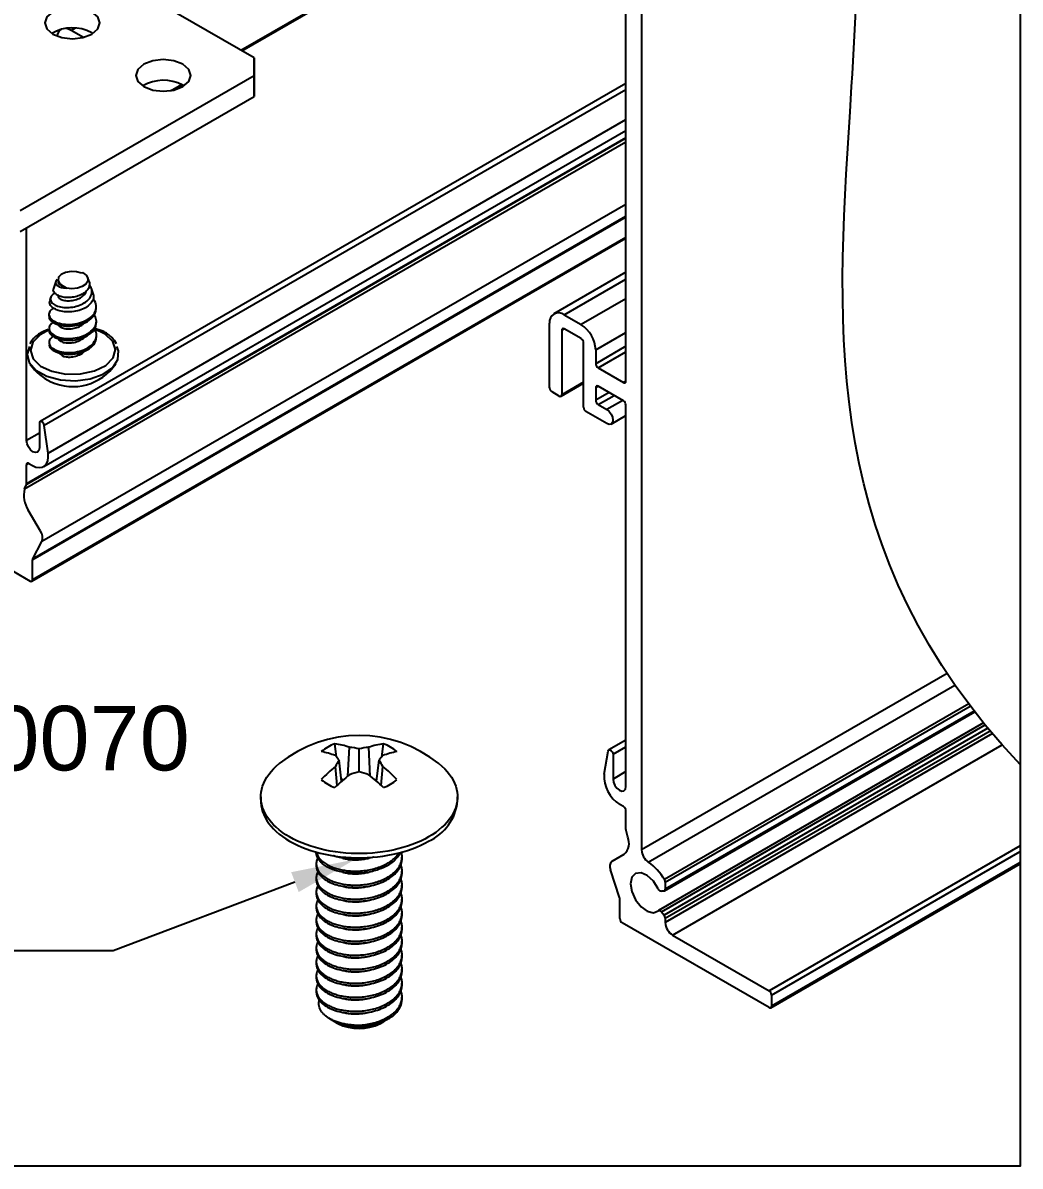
# Model space of a CAD drawing. Extents: x 0 to 9.71, y -8.92 to 0.
# Drawn here: x 6.8 to 9.706, y -8.919 to -5.588 of the extents above; entities that cross this region are included whole.
import ezdxf
from ezdxf import colors
from ezdxf.entities.mleader import LeaderData, LeaderLine
from ezdxf.math import Vec2, Vec3

# ---------------------------------------------------------------- set-up
doc = ezdxf.new("R2010")
doc.units = 0
doc.header["$LTSCALE"] = 0.5
doc.header["$MEASUREMENT"] = 0
for name, color, linetype in [('Brackets', 181, 'CONTINUOUS'), ('Dimension', 10, 'CONTINUOUS'), ('FAB DWG', 221, 'CONTINUOUS'), ('Hardware', 242, 'CONTINUOUS'), ('Housing', 150, 'CONTINUOUS')]:
    doc.layers.add(name, color=color, linetype=linetype)
doc.layers.add('Text-Unprinted', color=131, linetype='CONTINUOUS', plot=False)
doc.styles.get("Standard").update_dxf_attribs({"font": 'arial.ttf'})

msp = doc.modelspace()

# ---------------------------------------------------------------- linework, layer by layer
at = {"layer": 'Brackets', "transparency": 16777216}
for p, q in [((7.4748, -5.6904), (6.7678, -5.2823)), ((7.0011, -5.6167), (7.0046, -5.6188)), ((7.4748, -5.7414), (7.4748, -5.6904)), ((7.4748, -5.6904), (7.4748, -5.7514)), ((6.7923, -6.1352), (7.4748, -5.7414)), ((7.4748, -5.8024), (7.4748, -5.7414)), ((7.4748, -5.7514), (7.4748, -5.8024)), ((7.2662, -5.7697), (7.2697, -5.7719)), ((6.7923, -6.1962), (7.4748, -5.8024))]:
    msp.add_line(p, q, dxfattribs=at)
at = {"layer": 'Brackets', "transparency": 16777216, "flags": 128}
for points in [[(6.8879, -5.621), (6.9139, -5.631), (6.9445, -5.6345), (6.9751, -5.631), (7.0011, -5.621), (7.0184, -5.606), (7.0245, -5.5883), (7.0184, -5.5707), (7.0011, -5.5557), (6.9751, -5.5457), (6.9445, -5.5422), (6.9139, -5.5457), (6.8879, -5.5557), (6.8706, -5.5707), (6.8645, -5.5883), (6.8706, -5.606), (6.8879, -5.621)], [(7.153, -5.774), (7.179, -5.784), (7.2096, -5.7875), (7.2402, -5.784), (7.2662, -5.774), (7.2835, -5.759), (7.2896, -5.7414), (7.2835, -5.7237), (7.2662, -5.7087), (7.2402, -5.6987), (7.2096, -5.6952), (7.179, -5.6987), (7.1531, -5.7087), (7.1357, -5.7237), (7.1296, -5.7414), (7.1357, -5.759), (7.153, -5.774)]]:
    msp.add_lwpolyline(points, dxfattribs=at)
at = {"layer": 'Brackets', "transparency": 16777216}
for centre in [(6.9447, -5.7213), (7.2098, -5.8743)]:
    msp.add_arc(centre, 0.1188, 61.6611, 120.4551, dxfattribs=at)
at = {"layer": 'Dimension', "transparency": 16777216}
msp.add_open_spline([(9.7064, -7.7488), (9.1273, -7.1398), (9.2198, -5.7053), (9.3123, -4.2709), (8.237, -3.5503)], degree=3, knots=[0.281534, 0.281534, 0.281534, 0.281534, 1, 1.876207, 1.876207, 1.876207, 1.876207], dxfattribs=at)
at = {"layer": 'Hardware', "transparency": 16777216}
for p, q in [((6.9739, -6.316), (6.9713, -6.3178)), ((6.8961, -6.342), (6.8898, -6.3619)), ((6.9026, -6.3367), (6.9027, -6.3425)), ((6.9272, -6.3609), (6.9179, -6.3551)), ((6.9934, -6.342), (6.9898, -6.3313)), ((7.0048, -6.3763), (7, -6.3619)), ((6.8813, -6.3888), (6.8789, -6.3963)), ((7.0142, -6.4211), (7.0142, -6.416)), ((6.8763, -6.4375), (6.8764, -6.4427)), ((7.0145, -6.4621), (7.0145, -6.457)), ((6.8767, -6.4785), (6.8767, -6.4837)), ((6.877, -6.5195), (6.877, -6.5247)), ((7.0148, -6.5031), (7.0148, -6.498))]:
    msp.add_line(p, q, dxfattribs=at)
at = {"layer": 'Hardware', "linetype": 'Continuous', "lineweight": 25, "transparency": 16777216}
for p, q in [((7.7141, -7.7269), (7.7094, -7.6888)), ((7.8463, -7.7269), (7.851, -7.6888)), ((7.7476, -7.7829), (7.7524, -7.6991)), ((7.7802, -7.7702), (7.7802, -7.7032)), ((7.8128, -7.7829), (7.808, -7.6991)), ((7.7158, -7.8101), (7.7109, -7.7552)), ((7.7293, -7.7981), (7.7222, -7.7367)), ((7.8311, -7.7981), (7.8383, -7.7367)), ((7.8446, -7.8101), (7.8495, -7.7552)), ((7.7333, -7.7946), (7.7286, -7.7918)), ((7.8319, -7.7918), (7.8271, -7.7946)), ((7.4937, -7.8432), (7.4937, -7.8554)), ((8.0667, -7.8554), (8.0667, -7.8432)), ((7.9052, -8.0245), (7.9052, -8.018)), ((7.6552, -8.0384), (7.6552, -8.045)), ((7.9052, -8.0654), (7.9052, -8.0588)), ((7.6552, -8.0793), (7.6552, -8.0858)), ((7.6552, -8.1201), (7.6552, -8.1266)), ((7.9052, -8.1062), (7.9052, -8.0997)), ((7.6552, -8.1609), (7.6552, -8.1674)), ((7.9052, -8.147), (7.9052, -8.1405)), ((7.9052, -8.1878), (7.9052, -8.1813)), ((7.6552, -8.2017), (7.6552, -8.2083)), ((7.9052, -8.2287), (7.9052, -8.2222)), ((7.6552, -8.2426), (7.6552, -8.2491)), ((7.6552, -8.2834), (7.6552, -8.2899)), ((7.9052, -8.2695), (7.9052, -8.263)), ((7.6552, -8.3242), (7.6552, -8.3307)), ((7.9052, -8.3103), (7.9052, -8.3038)), ((7.9052, -8.3512), (7.9052, -8.3446)), ((7.6552, -8.3651), (7.6552, -8.3716)), ((7.9052, -8.392), (7.9052, -8.3855)), ((7.6552, -8.4059), (7.6552, -8.4124)), ((7.9052, -8.4328), (7.9052, -8.4263)), ((7.6943, -8.4896), (7.7131, -8.5005)), ((7.8672, -8.489), (7.8686, -8.4882)), ((7.7147, -8.5014), (7.7183, -8.5035)), ((7.8421, -8.5035), (7.849, -8.4996))]:
    msp.add_line(p, q, dxfattribs=at)
at = {"layer": 'Hardware', "transparency": 16777216, "flags": 128}
for points in [[(6.9713, -6.3178), (6.9569, -6.3134), (6.9406, -6.3126), (6.9249, -6.3153), (6.9122, -6.3213), (6.9045, -6.3296), (6.9028, -6.3389), (6.9075, -6.3479), (6.9179, -6.3551)], [(6.9739, -6.316), (6.9844, -6.323), (6.9899, -6.3317), (6.9898, -6.341), (6.9841, -6.3497), (6.9734, -6.3568), (6.9592, -6.3613), (6.9431, -6.3627), (6.9272, -6.3609)], [(6.8767, -6.483), (6.8505, -6.4968), (6.8293, -6.5183), (6.8222, -6.5427), (6.83, -6.5668), (6.8518, -6.588), (6.885, -6.6035), (6.9256, -6.6115), (6.9686, -6.6111), (7.009, -6.6023), (7.0417, -6.5861), (7.063, -6.5646), (7.0701, -6.5402), (7.0623, -6.5161), (7.0404, -6.4949), (7.0083, -6.4798)], [(6.8195, -6.5308), (6.8125, -6.5532), (6.8186, -6.5781), (6.8384, -6.6005), (6.8699, -6.6179), (6.9097, -6.6285), (6.9535, -6.6311), (6.9964, -6.6254), (7.034, -6.612), (7.062, -6.5925), (7.0775, -6.5688), (7.0787, -6.5436), (7.0739, -6.5312)]]:
    msp.add_lwpolyline(points, dxfattribs=at)
at = {"layer": 'Hardware', "linetype": 'Continuous', "lineweight": 25, "transparency": 16777216, "flags": 128}
for points in [[(8.0129, -7.7466), (8.0129, -7.7467), (8.0216, -7.7541), (8.0296, -7.7618), (8.0369, -7.7697), (8.0434, -7.7778), (8.0491, -7.7861), (8.0541, -7.7946), (8.0582, -7.8033), (8.0616, -7.812), (8.0641, -7.8208), (8.0658, -7.8298), (8.0666, -7.8387), (8.0666, -7.8477), (8.0658, -7.8566), (8.0641, -7.8655), (8.0616, -7.8743), (8.0582, -7.8831), (8.0541, -7.8917), (8.0491, -7.9002), (8.0434, -7.9085), (8.0369, -7.9167), (8.0296, -7.9246), (8.0216, -7.9322), (8.0129, -7.9397), (8.0035, -7.9468), (7.9935, -7.9536), (7.9828, -7.9601), (7.9715, -7.9663), (7.9597, -7.9721), (7.9474, -7.9775), (7.9345, -7.9825), (7.9212, -7.9871), (7.9075, -7.9913), (7.8934, -7.9951), (7.879, -7.9984), (7.8643, -8.0013), (7.8494, -8.0037), (7.8342, -8.0056), (7.8189, -8.0071), (7.8035, -8.008), (7.788, -8.0085), (7.7724, -8.0085), (7.757, -8.008), (7.7415, -8.0071), (7.7262, -8.0056), (7.7111, -8.0037), (7.6961, -8.0013), (7.6814, -7.9984), (7.667, -7.9951), (7.6529, -7.9913), (7.6392, -7.9871), (7.6259, -7.9825), (7.6131, -7.9775), (7.6007, -7.9721), (7.5889, -7.9663), (7.5776, -7.9601), (7.567, -7.9536), (7.5569, -7.9468), (7.5475, -7.9397), (7.5388, -7.9322), (7.5308, -7.9246), (7.5235, -7.9167), (7.517, -7.9085), (7.5113, -7.9002), (7.5063, -7.8917), (7.5022, -7.8831), (7.4988, -7.8743), (7.4963, -7.8655), (7.4947, -7.8566), (7.4938, -7.8477), (7.4938, -7.8387), (7.4947, -7.8298), (7.4963, -7.8208), (7.4988, -7.812), (7.5022, -7.8033), (7.5063, -7.7946), (7.5113, -7.7861), (7.517, -7.7778), (7.5235, -7.7697), (7.5308, -7.7618), (7.5388, -7.7541), (7.5475, -7.7467), (7.5476, -7.7466)], [(7.4937, -7.8554), (7.4938, -7.8599), (7.4947, -7.8688), (7.4963, -7.8777), (7.4988, -7.8866), (7.5022, -7.8953), (7.5063, -7.904), (7.5113, -7.9125), (7.517, -7.9208), (7.5235, -7.9289), (7.5308, -7.9368), (7.5388, -7.9445), (7.5475, -7.9519), (7.5569, -7.959), (7.567, -7.9659), (7.5776, -7.9724), (7.5889, -7.9785), (7.6007, -7.9843), (7.6131, -7.9898), (7.6259, -7.9948), (7.6392, -7.9994), (7.6529, -8.0036), (7.667, -8.0074), (7.6814, -8.0107), (7.6961, -8.0135), (7.7111, -8.0159), (7.7262, -8.0179), (7.7415, -8.0193), (7.757, -8.0203), (7.7724, -8.0208), (7.788, -8.0208), (7.8035, -8.0203), (7.8189, -8.0193), (7.8342, -8.0179), (7.8494, -8.0159), (7.8643, -8.0135), (7.879, -8.0107), (7.8934, -8.0074), (7.9075, -8.0036), (7.9212, -7.9994), (7.9345, -7.9948), (7.9474, -7.9898), (7.9597, -7.9843), (7.9715, -7.9785), (7.9828, -7.9724)]]:
    msp.add_lwpolyline(points, dxfattribs=at)
at = {"layer": 'Hardware', "transparency": 16777216}
for centre, radius, start, end in [((6.9277, -6.5372), 0.0243, 196.9558, 250.1318), ((6.9458, -6.4971), 0.151, 214.9596, 244.9585), ((6.9458, -6.4971), 0.151, 244.9585, 325.9026)]:
    msp.add_arc(centre, radius, start, end, dxfattribs=at)
at = {"layer": 'Hardware', "linetype": 'Continuous', "lineweight": 25, "transparency": 16777216}
for centre, radius, start, end in [((7.7802, -8.0363), 0.3715, 51.2286, 128.7714), ((7.75, -7.8048), 0.1229, 109.3122, 130.6825), ((7.6797, -7.9067), 0.22, 70.6916, 82.248), ((7.8807, -7.9067), 0.22, 97.752, 109.3084), ((7.8104, -7.8048), 0.1229, 49.3175, 70.6878), ((7.6275, -7.9412), 0.2335, 69.0736, 79.5471), ((7.4975, -7.9109), 0.2843, 37.7958, 41.3456), ((7.7127, -8.0717), 0.3746, 79.6193, 83.9124), ((7.8477, -8.0717), 0.3746, 96.0876, 100.3807), ((8.0629, -7.9109), 0.2843, 138.6544, 142.2042), ((7.9329, -7.9412), 0.2335, 100.4529, 110.9264), ((7.9932, -8.0996), 0.4454, 129.3297, 136.5472), ((8.0414, -7.943), 0.3802, 147.1229, 150.3833), ((7.519, -7.943), 0.3802, 29.6167, 32.8771), ((7.5672, -8.0996), 0.4454, 43.4528, 50.6703), ((7.75, -7.7002), 0.1229, 229.3175, 250.6878), ((8.0899, -8.2152), 0.5515, 127.7367, 133.6399), ((7.9136, -8.2326), 0.4813, 106.0952, 109.5689), ((7.6468, -8.2326), 0.4813, 70.4311, 73.9048), ((7.4705, -8.2152), 0.5515, 46.3601, 52.2633), ((7.8104, -7.7002), 0.1229, 289.3122, 310.6825), ((7.9256, -7.8428), 0.1417, 293.8101, 354.8697), ((7.7831, -8.3327), 0.177, 264.5089, 302.3872), ((7.7802, -8.3849), 0.1338, 242.4487, 297.546)]:
    msp.add_arc(centre, radius, start, end, dxfattribs=at)
at = {"layer": 'Hardware', "transparency": 16777216}
for points, knots in [([(6.8942, -6.376), (6.8917, -6.3773), (6.8844, -6.3811), (6.8798, -6.39), (6.8811, -6.4002), (6.8901, -6.4089), (6.9051, -6.4155), (6.9245, -6.4184), (6.9456, -6.4168), (6.9662, -6.4115), (6.9837, -6.4024), (6.9961, -6.3902), (7.0021, -6.3766), (7.0018, -6.3632), (6.9965, -6.3553), (6.9941, -6.3518)], [0, 0, 0, 0, 0.046818, 0.133328, 0.219475, 0.302399, 0.385669, 0.468691, 0.548343, 0.628378, 0.708262, 0.784655, 0.861462, 0.938123, 1, 1, 1, 1]), ([(6.9933, -6.3421), (6.9934, -6.3422), (6.9955, -6.3459), (6.9948, -6.354), (6.9904, -6.3651), (6.9801, -6.3753), (6.9657, -6.3831), (6.9485, -6.3876), (6.9305, -6.3892), (6.9137, -6.3871), (6.9, -6.3818), (6.8914, -6.3745), (6.888, -6.3674), (6.8899, -6.3633), (6.8905, -6.3621)], [0, 0, 0, 0, 0.00279, 0.093548, 0.183858, 0.277627, 0.371754, 0.465529, 0.562252, 0.659744, 0.756975, 0.856644, 0.957498, 1, 1, 1, 1]), ([(6.9007, -6.3363), (6.899, -6.338), (6.895, -6.3418), (6.8957, -6.3489), (6.9017, -6.3549), (6.9125, -6.3596), (6.9224, -6.3605), (6.9272, -6.3609)], [0, 0, 0, 0, 0.167895, 0.384852, 0.591631, 0.798629, 1, 1, 1, 1]), ([(6.9032, -6.3425), (6.9031, -6.343), (6.9022, -6.3459), (6.9067, -6.3508), (6.9142, -6.3537), (6.9179, -6.3551)], [0, 0, 0, 0, 0.098161, 0.555319, 1, 1, 1, 1]), ([(6.8897, -6.4188), (6.8857, -6.4216), (6.877, -6.428), (6.875, -6.4408), (6.8827, -6.453), (6.9003, -6.4627), (6.9246, -6.4676), (6.9519, -6.4663), (6.9785, -6.4593), (6.9998, -6.4465), (7.013, -6.4298), (7.0151, -6.412), (7.0114, -6.3987), (7.0049, -6.3934), (7.0043, -6.3929)], [0, 0, 0, 0, 0.074902, 0.164533, 0.257938, 0.348901, 0.439864, 0.533269, 0.622901, 0.715477, 0.808054, 0.897685, 0.99109, 1, 1, 1, 1]), ([(7.0043, -6.3764), (7.0053, -6.3801), (7.0075, -6.3884), (7.0025, -6.4012), (6.9914, -6.4135), (6.9745, -6.4232), (6.9541, -6.4291), (6.9322, -6.4313), (6.9114, -6.4292), (6.8939, -6.423), (6.8822, -6.4142), (6.8769, -6.4049), (6.8789, -6.3989), (6.8797, -6.3966)], [0, 0, 0, 0, 0.075556, 0.166872, 0.260312, 0.354616, 0.448781, 0.544661, 0.641747, 0.738755, 0.83708, 0.936947, 1, 1, 1, 1]), ([(6.9035, -6.3835), (6.9034, -6.384), (6.9025, -6.3869), (6.9072, -6.3916), (6.9174, -6.3966), (6.9323, -6.3986), (6.9489, -6.3967), (6.9651, -6.3915), (6.9777, -6.3827), (6.9847, -6.3745), (6.9852, -6.3698), (6.9852, -6.3691)], [0, 0, 0, 0, 0.029496, 0.166865, 0.300484, 0.434104, 0.571472, 0.703052, 0.839146, 0.975241, 1, 1, 1, 1]), ([(6.8773, -6.4427), (6.877, -6.4436), (6.8755, -6.449), (6.8833, -6.4582), (6.9001, -6.4678), (6.9247, -6.4728), (6.952, -6.4714), (6.9785, -6.4644), (6.9997, -6.4516), (7.0127, -6.4362), (7.0131, -6.4256), (7.0133, -6.4211)], [0, 0, 0, 0, 0.027406, 0.154808, 0.278879, 0.40295, 0.530352, 0.652607, 0.778879, 0.905151, 1, 1, 1, 1]), ([(6.8893, -6.4604), (6.8856, -6.4631), (6.8772, -6.4692), (6.8754, -6.4818), (6.883, -6.494), (6.9006, -6.5037), (6.9249, -6.5086), (6.9523, -6.5073), (6.9787, -6.5003), (7.0002, -6.4875), (7.013, -6.4709), (7.0164, -6.4539), (7.0106, -6.4436), (7.0079, -6.4389)], [0, 0, 0, 0, 0.07195, 0.164647, 0.261247, 0.355322, 0.449397, 0.545997, 0.638694, 0.734438, 0.830181, 0.922878, 1, 1, 1, 1]), ([(6.8776, -6.4837), (6.8773, -6.4846), (6.8758, -6.49), (6.8836, -6.4992), (6.9005, -6.5088), (6.925, -6.5138), (6.9523, -6.5124), (6.9789, -6.5054), (7, -6.4926), (7.013, -6.4772), (7.0134, -6.4666), (7.0136, -6.4621)], [0, 0, 0, 0, 0.0274056, 0.1548076, 0.278879, 0.4029503, 0.5303524, 0.652607, 0.778879, 0.905151, 1, 1, 1, 1]), ([(6.9042, -6.4655), (6.904, -6.466), (6.9031, -6.4689), (6.9078, -6.4736), (6.918, -6.4786), (6.9329, -6.4806), (6.9496, -6.4787), (6.9653, -6.4734), (6.9757, -6.4675), (6.9786, -6.4632), (6.979, -6.4626)], [0, 0, 0, 0, 0.034297, 0.194026, 0.349396, 0.504765, 0.664494, 0.817491, 0.975739, 1, 1, 1, 1]), ([(6.8744, -6.4817), (6.8651, -6.4855), (6.8543, -6.4899), (6.8456, -6.4959), (6.8443, -6.4968)], [0, 0, 0, 0, 0.851871, 1, 1, 1, 1]), ([(6.902, -6.5439), (6.9096, -6.5459), (6.9249, -6.5499), (6.9527, -6.5482), (6.979, -6.5413), (7.0005, -6.5285), (7.0133, -6.5119), (7.0167, -6.4951), (7.0111, -6.4851), (7.0086, -6.4807)], [0, 0, 0, 0, 0.146914, 0.297772, 0.442535, 0.592055, 0.741575, 0.886338, 1, 1, 1, 1]), ([(7.0736, -6.5236), (7.0693, -6.5171), (7.06, -6.5029), (7.0372, -6.4873), (7.0174, -6.4811), (7.0093, -6.4785)], [0, 0, 0, 0, 0.328652, 0.7244601, 1, 1, 1, 1]), ([(6.8443, -6.4968), (6.8396, -6.5002), (6.8291, -6.5079), (6.8237, -6.5179), (6.8207, -6.5233)], [0, 0, 0, 0, 0.449813, 1, 1, 1, 1]), ([(6.8896, -6.5014), (6.8859, -6.5041), (6.8774, -6.5102), (6.8758, -6.5228), (6.883, -6.5352), (6.8957, -6.5411), (6.902, -6.5439)], [0, 0, 0, 0, 0.202491, 0.463374, 0.735241, 1, 1, 1, 1]), ([(6.8779, -6.5247), (6.8776, -6.5256), (6.8762, -6.531), (6.8836, -6.5404), (6.8959, -6.5462), (6.902, -6.5491)], [0, 0, 0, 0, 0.098271, 0.555107, 1, 1, 1, 1]), ([(6.902, -6.5491), (6.9096, -6.551), (6.9249, -6.555), (6.9527, -6.5534), (6.9791, -6.5464), (7.0003, -6.5336), (7.0133, -6.5182), (7.0138, -6.5076), (7.014, -6.5031)], [0, 0, 0, 0, 0.172053, 0.348726, 0.51826, 0.693365, 0.86847, 1, 1, 1, 1]), ([(6.9045, -6.5065), (6.9043, -6.507), (6.9034, -6.5099), (6.9079, -6.5148), (6.9154, -6.5177), (6.9191, -6.5191)], [0, 0, 0, 0, 0.098161, 0.555319, 1, 1, 1, 1]), ([(6.9191, -6.5191), (6.9237, -6.52), (6.933, -6.5217), (6.95, -6.5197), (6.9656, -6.5144), (6.976, -6.5085), (6.9789, -6.5042), (6.9793, -6.5036)], [0, 0, 0, 0, 0.2388079, 0.4843166, 0.7194784, 0.9627104, 1, 1, 1, 1]), ([(6.9194, -6.5601), (6.924, -6.561), (6.9333, -6.5627), (6.9503, -6.5607), (6.9659, -6.5554), (6.9763, -6.5495), (6.9792, -6.5452), (6.9796, -6.5446)], [0, 0, 0, 0, 0.238808, 0.484317, 0.719478, 0.96271, 1, 1, 1, 1])]:
    msp.add_open_spline(points, degree=3, knots=knots, dxfattribs=at)
at = {"layer": 'Hardware', "linetype": 'Continuous', "lineweight": 25, "transparency": 16777216}
for points, knots in [([(7.9, -8.0056), (7.8997, -8.0064), (7.898, -8.0113), (7.8918, -8.0197), (7.8817, -8.0305), (7.8689, -8.04), (7.8541, -8.0484), (7.8373, -8.0554), (7.8189, -8.0608), (7.7997, -8.0645), (7.7802, -8.0664), (7.7607, -8.0665), (7.7415, -8.0649), (7.7231, -8.0615), (7.7063, -8.0566), (7.6915, -8.0503), (7.6787, -8.0426), (7.6684, -8.034), (7.6608, -8.0245), (7.6561, -8.0144), (7.6555, -8.0075), (7.6552, -8.0041)], [0, 0, 0, 0, 0.010645, 0.066282, 0.121568, 0.175826, 0.230084, 0.28537, 0.341007, 0.396292, 0.450551, 0.504809, 0.560094, 0.615731, 0.671017, 0.725275, 0.779533, 0.834819, 0.890456, 0.945742, 1, 1, 1, 1]), ([(7.6599, -8.0213), (7.6587, -8.0236), (7.6558, -8.0292), (7.6548, -8.0384), (7.6562, -8.0487), (7.6608, -8.0588), (7.6684, -8.0683), (7.6787, -8.077), (7.6908, -8.0842), (7.7041, -8.09), (7.7181, -8.0945), (7.7334, -8.0979), (7.7495, -8.1), (7.7652, -8.1008), (7.782, -8.1005), (7.7997, -8.0988), (7.8189, -8.0951), (7.8373, -8.0897), (7.8541, -8.0827), (7.869, -8.0744), (7.8817, -8.0648), (7.892, -8.054), (7.8996, -8.0424), (7.9042, -8.0303), (7.9055, -8.018), (7.9051, -8.0095), (7.9034, -8.0051), (7.9033, -8.0047)], [0, 0, 0, 0, 0.03074, 0.074097, 0.117454, 0.161633, 0.206092, 0.250271, 0.293628, 0.330627, 0.368282, 0.40626, 0.444213, 0.48179, 0.513226, 0.556583, 0.600762, 0.645221, 0.689399, 0.732757, 0.776114, 0.820292, 0.864752, 0.90893, 0.952287, 0.995645, 1, 1, 1, 1]), ([(7.6552, -8.045), (7.6552, -8.0534), (7.6584, -8.0621), (7.6711, -8.078), (7.6805, -8.0852), (7.7031, -8.0966), (7.7171, -8.1012), (7.7477, -8.1067), (7.7643, -8.1077), (7.7962, -8.1061), (7.8127, -8.1034), (7.8434, -8.0943), (7.8573, -8.088), (7.8799, -8.0734), (7.8893, -8.0644), (7.902, -8.045), (7.9052, -8.0345), (7.9052, -8.0245)], [0, 0, 0, 0, 0.125, 0.125, 0.25, 0.25, 0.375, 0.375, 0.5, 0.5, 0.625, 0.625, 0.75, 0.75, 0.875, 0.875, 1, 1, 1, 1]), ([(7.6562, -8.0044), (7.6563, -8.0055), (7.6569, -8.0101), (7.6609, -8.0179), (7.6684, -8.0275), (7.6787, -8.0361), (7.6908, -8.0434), (7.7041, -8.0492), (7.7181, -8.0537), (7.7334, -8.057), (7.7495, -8.0592), (7.7652, -8.06), (7.782, -8.0597), (7.7997, -8.058), (7.8189, -8.0543), (7.8373, -8.0489), (7.8541, -8.0419), (7.869, -8.0335), (7.8816, -8.0239), (7.8907, -8.0149), (7.8944, -8.0088), (7.8958, -8.0066)], [0, 0, 0, 0, 0.019619, 0.079147, 0.139053, 0.198581, 0.257002, 0.306857, 0.357594, 0.408768, 0.459906, 0.51054, 0.552897, 0.611319, 0.670846, 0.730752, 0.79028, 0.848702, 0.907123, 0.966651, 1, 1, 1, 1]), ([(7.8216, -8.0189), (7.8206, -8.0192), (7.8136, -8.0213), (7.7997, -8.0236), (7.7802, -8.0256), (7.7607, -8.0256), (7.7415, -8.0241), (7.7233, -8.0206), (7.7109, -8.0174), (7.7053, -8.015), (7.7047, -8.0147)], [0, 0, 0, 0, 0.025213, 0.185182, 0.342178, 0.499174, 0.659143, 0.820129, 0.980099, 1, 1, 1, 1]), ([(7.7332, -8.0222), (7.7351, -8.0228), (7.7414, -8.0245), (7.7531, -8.0261), (7.767, -8.0269), (7.781, -8.0265), (7.7946, -8.0248), (7.8045, -8.0231), (7.8092, -8.0216), (7.8094, -8.0215)], [0, 0, 0, 0, 0.086107, 0.279405, 0.471138, 0.624666, 0.806226, 0.991249, 1, 1, 1, 1]), ([(7.6599, -8.0621), (7.6587, -8.0644), (7.6558, -8.07), (7.6548, -8.0793), (7.6562, -8.0895), (7.6608, -8.0996), (7.6684, -8.1091), (7.6787, -8.1178), (7.6908, -8.125), (7.7041, -8.1308), (7.7181, -8.1353), (7.7334, -8.1387), (7.7495, -8.1408), (7.7652, -8.1416), (7.782, -8.1413), (7.7997, -8.1397), (7.8189, -8.136), (7.8373, -8.1305), (7.8541, -8.1235), (7.869, -8.1152), (7.8817, -8.1056), (7.892, -8.0949), (7.8996, -8.0832), (7.9042, -8.0711), (7.9056, -8.0589), (7.9048, -8.049), (7.9025, -8.0434), (7.9018, -8.0417)], [0, 0, 0, 0, 0.030317, 0.073078, 0.115838, 0.159409, 0.203257, 0.246827, 0.289588, 0.326078, 0.363215, 0.400671, 0.438101, 0.475161, 0.506164, 0.548925, 0.592496, 0.636343, 0.679914, 0.722675, 0.765435, 0.809006, 0.852854, 0.896424, 0.939185, 0.981946, 1, 1, 1, 1]), ([(7.6552, -8.0858), (7.6552, -8.0942), (7.6584, -8.1029), (7.6711, -8.1188), (7.6805, -8.126), (7.7031, -8.1374), (7.7171, -8.142), (7.7477, -8.1476), (7.7643, -8.1485), (7.7962, -8.1469), (7.8127, -8.1442), (7.8434, -8.1351), (7.8573, -8.1288), (7.8799, -8.1142), (7.8893, -8.1053), (7.902, -8.0858), (7.9052, -8.0754), (7.9052, -8.0654)], [0, 0, 0, 0, 0.125, 0.125, 0.25, 0.25, 0.375, 0.375, 0.5, 0.5, 0.625, 0.625, 0.75, 0.75, 0.875, 0.875, 1, 1, 1, 1]), ([(7.6599, -8.1029), (7.6587, -8.1052), (7.6558, -8.1108), (7.6548, -8.1201), (7.6562, -8.1304), (7.6608, -8.1404), (7.6684, -8.1499), (7.6787, -8.1586), (7.6908, -8.1658), (7.7041, -8.1717), (7.7181, -8.1762), (7.7334, -8.1795), (7.7495, -8.1816), (7.7652, -8.1825), (7.782, -8.1822), (7.7997, -8.1805), (7.8189, -8.1768), (7.8373, -8.1713), (7.8541, -8.1643), (7.869, -8.156), (7.8817, -8.1464), (7.892, -8.1357), (7.8996, -8.124), (7.9042, -8.1119), (7.9056, -8.0997), (7.9048, -8.0898), (7.9025, -8.0842), (7.9018, -8.0825)], [0, 0, 0, 0, 0.030317, 0.073078, 0.115838, 0.159409, 0.203257, 0.246827, 0.289588, 0.326078, 0.363215, 0.400671, 0.438101, 0.475161, 0.506164, 0.548925, 0.592496, 0.636343, 0.679914, 0.722675, 0.765435, 0.809006, 0.852854, 0.896424, 0.939185, 0.981946, 1, 1, 1, 1]), ([(7.7332, -8.0631), (7.7351, -8.0636), (7.7414, -8.0653), (7.7531, -8.0669), (7.767, -8.0677), (7.781, -8.0673), (7.7946, -8.0657), (7.8045, -8.0639), (7.8092, -8.0624), (7.8094, -8.0623)], [0, 0, 0, 0, 0.086107, 0.279405, 0.471138, 0.624666, 0.806226, 0.991249, 1, 1, 1, 1]), ([(7.6552, -8.1266), (7.6552, -8.135), (7.6584, -8.1437), (7.6711, -8.1596), (7.6805, -8.1668), (7.7031, -8.1783), (7.7171, -8.1828), (7.7477, -8.1884), (7.7643, -8.1893), (7.7962, -8.1878), (7.8127, -8.1851), (7.8434, -8.176), (7.8573, -8.1696), (7.8799, -8.155), (7.8893, -8.1461), (7.902, -8.1266), (7.9052, -8.1162), (7.9052, -8.1062)], [0, 0, 0, 0, 0.125, 0.125, 0.25, 0.25, 0.375, 0.375, 0.5, 0.5, 0.625, 0.625, 0.75, 0.75, 0.875, 0.875, 1, 1, 1, 1]), ([(7.6599, -8.1438), (7.6587, -8.1461), (7.6558, -8.1517), (7.6548, -8.1609), (7.6562, -8.1712), (7.6608, -8.1812), (7.6684, -8.1908), (7.6787, -8.1994), (7.6908, -8.2067), (7.7041, -8.2125), (7.7181, -8.217), (7.7334, -8.2203), (7.7495, -8.2225), (7.7652, -8.2233), (7.782, -8.223), (7.7997, -8.2213), (7.8189, -8.2176), (7.8373, -8.2122), (7.8541, -8.2052), (7.869, -8.1968), (7.8817, -8.1873), (7.892, -8.1765), (7.8996, -8.1649), (7.9042, -8.1527), (7.9056, -8.1405), (7.9048, -8.1306), (7.9025, -8.125), (7.9018, -8.1233)], [0, 0, 0, 0, 0.030317, 0.073078, 0.115838, 0.159409, 0.203257, 0.246827, 0.289588, 0.326078, 0.363215, 0.400671, 0.438101, 0.475161, 0.506164, 0.548925, 0.592496, 0.636343, 0.679914, 0.722675, 0.765435, 0.809006, 0.852854, 0.896424, 0.939185, 0.981946, 1, 1, 1, 1]), ([(7.7332, -8.1039), (7.7351, -8.1044), (7.7414, -8.1062), (7.7531, -8.1078), (7.767, -8.1085), (7.781, -8.1081), (7.7946, -8.1065), (7.8045, -8.1047), (7.8092, -8.1032), (7.8094, -8.1032)], [0, 0, 0, 0, 0.086107, 0.279405, 0.471138, 0.624666, 0.806226, 0.991249, 1, 1, 1, 1]), ([(7.6552, -8.1674), (7.6552, -8.1759), (7.6584, -8.1845), (7.6711, -8.2005), (7.6805, -8.2076), (7.7031, -8.2191), (7.7171, -8.2237), (7.7477, -8.2292), (7.7643, -8.2302), (7.7962, -8.2286), (7.8127, -8.2259), (7.8434, -8.2168), (7.8573, -8.2104), (7.8799, -8.1959), (7.8893, -8.1869), (7.902, -8.1675), (7.9052, -8.157), (7.9052, -8.147)], [0, 0, 0, 0, 0.125, 0.125, 0.25, 0.25, 0.375, 0.375, 0.5, 0.5, 0.625, 0.625, 0.75, 0.75, 0.875, 0.875, 1, 1, 1, 1]), ([(7.7332, -8.1447), (7.7351, -8.1452), (7.7414, -8.147), (7.7531, -8.1486), (7.767, -8.1494), (7.781, -8.149), (7.7946, -8.1473), (7.8045, -8.1456), (7.8092, -8.1441), (7.8094, -8.144)], [0, 0, 0, 0, 0.086107, 0.279405, 0.471138, 0.624666, 0.806226, 0.991249, 1, 1, 1, 1]), ([(7.6599, -8.1846), (7.6587, -8.1869), (7.6558, -8.1925), (7.6548, -8.2018), (7.6562, -8.212), (7.6608, -8.2221), (7.6684, -8.2316), (7.6787, -8.2403), (7.6908, -8.2475), (7.7041, -8.2533), (7.7181, -8.2578), (7.7334, -8.2612), (7.7495, -8.2633), (7.7652, -8.2641), (7.782, -8.2638), (7.7997, -8.2621), (7.8189, -8.2584), (7.8373, -8.253), (7.8541, -8.246), (7.869, -8.2377), (7.8817, -8.2281), (7.892, -8.2174), (7.8996, -8.2057), (7.9042, -8.1936), (7.9056, -8.1813), (7.9048, -8.1715), (7.9025, -8.1658), (7.9018, -8.1642)], [0, 0, 0, 0, 0.030317, 0.073078, 0.115838, 0.159409, 0.203257, 0.246827, 0.289588, 0.326078, 0.363215, 0.400671, 0.438101, 0.475161, 0.506164, 0.548925, 0.592496, 0.636343, 0.679914, 0.722675, 0.765435, 0.809006, 0.852854, 0.896424, 0.939185, 0.981946, 1, 1, 1, 1]), ([(7.6552, -8.2083), (7.6552, -8.2167), (7.6584, -8.2254), (7.6711, -8.2413), (7.6805, -8.2485), (7.7031, -8.2599), (7.7171, -8.2645), (7.7477, -8.2701), (7.7643, -8.271), (7.7962, -8.2694), (7.8127, -8.2667), (7.8434, -8.2576), (7.8573, -8.2513), (7.8799, -8.2367), (7.8893, -8.2277), (7.902, -8.2083), (7.9052, -8.1978), (7.9052, -8.1878)], [0, 0, 0, 0, 0.125, 0.125, 0.25, 0.25, 0.375, 0.375, 0.5, 0.5, 0.625, 0.625, 0.75, 0.75, 0.875, 0.875, 1, 1, 1, 1]), ([(7.7332, -8.1855), (7.7351, -8.1861), (7.7414, -8.1878), (7.7531, -8.1894), (7.767, -8.1902), (7.781, -8.1898), (7.7946, -8.1881), (7.8045, -8.1864), (7.8092, -8.1849), (7.8094, -8.1848)], [0, 0, 0, 0, 0.086107, 0.279405, 0.471138, 0.624666, 0.806226, 0.991249, 1, 1, 1, 1]), ([(7.6599, -8.2254), (7.6587, -8.2277), (7.6558, -8.2333), (7.6548, -8.2426), (7.6562, -8.2529), (7.6608, -8.2629), (7.6684, -8.2724), (7.6787, -8.2811), (7.6908, -8.2883), (7.7041, -8.2942), (7.7181, -8.2986), (7.7334, -8.302), (7.7495, -8.3041), (7.7652, -8.3049), (7.782, -8.3046), (7.7997, -8.303), (7.8189, -8.2993), (7.8373, -8.2938), (7.8541, -8.2868), (7.869, -8.2785), (7.8817, -8.2689), (7.892, -8.2582), (7.8996, -8.2465), (7.9042, -8.2344), (7.9056, -8.2222), (7.9048, -8.2123), (7.9025, -8.2067), (7.9018, -8.205)], [0, 0, 0, 0, 0.030317, 0.073078, 0.115838, 0.159409, 0.203257, 0.246827, 0.289588, 0.326078, 0.363215, 0.400671, 0.438101, 0.475161, 0.506164, 0.548925, 0.592496, 0.636343, 0.679914, 0.722675, 0.765435, 0.809006, 0.852854, 0.896424, 0.939185, 0.981946, 1, 1, 1, 1]), ([(7.7332, -8.2264), (7.7351, -8.2269), (7.7414, -8.2287), (7.7531, -8.2302), (7.767, -8.231), (7.781, -8.2306), (7.7946, -8.229), (7.8045, -8.2272), (7.8092, -8.2257), (7.8094, -8.2256)], [0, 0, 0, 0, 0.086107, 0.279405, 0.471138, 0.624666, 0.806226, 0.991249, 1, 1, 1, 1]), ([(7.6552, -8.2491), (7.6552, -8.2575), (7.6584, -8.2662), (7.6711, -8.2821), (7.6805, -8.2893), (7.7031, -8.3007), (7.7171, -8.3053), (7.7477, -8.3109), (7.7643, -8.3118), (7.7962, -8.3103), (7.8127, -8.3075), (7.8434, -8.2985), (7.8573, -8.2921), (7.8799, -8.2775), (7.8893, -8.2686), (7.902, -8.2491), (7.9052, -8.2387), (7.9052, -8.2287)], [0, 0, 0, 0, 0.125, 0.125, 0.25, 0.25, 0.375, 0.375, 0.5, 0.5, 0.625, 0.625, 0.75, 0.75, 0.875, 0.875, 1, 1, 1, 1]), ([(7.6599, -8.2662), (7.6587, -8.2686), (7.6558, -8.2741), (7.6548, -8.2834), (7.6562, -8.2937), (7.6608, -8.3037), (7.6684, -8.3133), (7.6787, -8.3219), (7.6908, -8.3292), (7.7041, -8.335), (7.7181, -8.3395), (7.7334, -8.3428), (7.7495, -8.345), (7.7652, -8.3458), (7.782, -8.3455), (7.7997, -8.3438), (7.8189, -8.3401), (7.8373, -8.3347), (7.8541, -8.3276), (7.869, -8.3193), (7.8817, -8.3098), (7.892, -8.299), (7.8996, -8.2874), (7.9042, -8.2752), (7.9056, -8.263), (7.9048, -8.2531), (7.9025, -8.2475), (7.9018, -8.2458)], [0, 0, 0, 0, 0.030317, 0.073078, 0.115838, 0.159409, 0.203257, 0.246827, 0.289588, 0.326078, 0.363215, 0.400671, 0.438101, 0.475161, 0.506164, 0.548925, 0.592496, 0.636343, 0.679914, 0.722675, 0.765435, 0.809006, 0.852854, 0.896424, 0.939185, 0.981946, 1, 1, 1, 1]), ([(7.6552, -8.2899), (7.6552, -8.2983), (7.6584, -8.307), (7.6711, -8.3229), (7.6805, -8.3301), (7.7031, -8.3416), (7.7171, -8.3462), (7.7477, -8.3517), (7.7643, -8.3527), (7.7962, -8.3511), (7.8127, -8.3484), (7.8434, -8.3393), (7.8573, -8.3329), (7.8799, -8.3183), (7.8893, -8.3094), (7.902, -8.2899), (7.9052, -8.2795), (7.9052, -8.2695)], [0, 0, 0, 0, 0.125, 0.125, 0.25, 0.25, 0.375, 0.375, 0.5, 0.5, 0.625, 0.625, 0.75, 0.75, 0.875, 0.875, 1, 1, 1, 1]), ([(7.6599, -8.3071), (7.6587, -8.3094), (7.6558, -8.315), (7.6548, -8.3242), (7.6562, -8.3345), (7.6608, -8.3446), (7.6684, -8.3541), (7.6787, -8.3627), (7.6908, -8.37), (7.7041, -8.3758), (7.7181, -8.3803), (7.7334, -8.3837), (7.7495, -8.3858), (7.7652, -8.3866), (7.782, -8.3863), (7.7997, -8.3846), (7.8189, -8.3809), (7.8373, -8.3755), (7.8541, -8.3685), (7.869, -8.3601), (7.8817, -8.3506), (7.892, -8.3398), (7.8996, -8.3282), (7.9042, -8.3161), (7.9056, -8.3038), (7.9048, -8.2939), (7.9025, -8.2883), (7.9018, -8.2867)], [0, 0, 0, 0, 0.030317, 0.073078, 0.115838, 0.159409, 0.203257, 0.246827, 0.289588, 0.326078, 0.363215, 0.400671, 0.438101, 0.475161, 0.506164, 0.548925, 0.592496, 0.636343, 0.679914, 0.722675, 0.765435, 0.809006, 0.852854, 0.896424, 0.939185, 0.981946, 1, 1, 1, 1]), ([(7.7332, -8.2672), (7.7351, -8.2677), (7.7414, -8.2695), (7.7531, -8.2711), (7.767, -8.2718), (7.781, -8.2714), (7.7946, -8.2698), (7.8045, -8.268), (7.8092, -8.2665), (7.8094, -8.2665)], [0, 0, 0, 0, 0.086107, 0.279405, 0.471138, 0.624666, 0.806226, 0.991249, 1, 1, 1, 1]), ([(7.6552, -8.3307), (7.6552, -8.3392), (7.6584, -8.3478), (7.6711, -8.3638), (7.6805, -8.3709), (7.7031, -8.3824), (7.7171, -8.387), (7.7477, -8.3925), (7.7643, -8.3935), (7.7962, -8.3919), (7.8127, -8.3892), (7.8434, -8.3801), (7.8573, -8.3738), (7.8799, -8.3592), (7.8893, -8.3502), (7.902, -8.3308), (7.9052, -8.3203), (7.9052, -8.3103)], [0, 0, 0, 0, 0.125, 0.125, 0.25, 0.25, 0.375, 0.375, 0.5, 0.5, 0.625, 0.625, 0.75, 0.75, 0.875, 0.875, 1, 1, 1, 1]), ([(7.6599, -8.3479), (7.6587, -8.3502), (7.6558, -8.3558), (7.6548, -8.3651), (7.6562, -8.3753), (7.6608, -8.3854), (7.6684, -8.3949), (7.6787, -8.4036), (7.6908, -8.4108), (7.7041, -8.4166), (7.7181, -8.4211), (7.7334, -8.4245), (7.7495, -8.4266), (7.7652, -8.4274), (7.782, -8.4271), (7.7997, -8.4254), (7.8189, -8.4218), (7.8373, -8.4163), (7.8541, -8.4093), (7.869, -8.401), (7.8817, -8.3914), (7.892, -8.3807), (7.8996, -8.369), (7.9042, -8.3569), (7.9056, -8.3447), (7.9048, -8.3348), (7.9025, -8.3292), (7.9018, -8.3275)], [0, 0, 0, 0, 0.030317, 0.073078, 0.115838, 0.159409, 0.203257, 0.246827, 0.289588, 0.326078, 0.363215, 0.400671, 0.438101, 0.475161, 0.506164, 0.548925, 0.592496, 0.636343, 0.679914, 0.722675, 0.765435, 0.809006, 0.852854, 0.896424, 0.939185, 0.981946, 1, 1, 1, 1]), ([(7.7332, -8.308), (7.7351, -8.3086), (7.7414, -8.3103), (7.7531, -8.3119), (7.767, -8.3127), (7.781, -8.3123), (7.7946, -8.3106), (7.8045, -8.3089), (7.8092, -8.3074), (7.8094, -8.3073)], [0, 0, 0, 0, 0.086107, 0.279405, 0.471138, 0.624666, 0.806226, 0.991249, 1, 1, 1, 1]), ([(7.6552, -8.3716), (7.6552, -8.38), (7.6584, -8.3887), (7.6711, -8.4046), (7.6805, -8.4118), (7.7031, -8.4232), (7.7171, -8.4278), (7.7477, -8.4334), (7.7643, -8.4343), (7.7962, -8.4327), (7.8127, -8.43), (7.8434, -8.4209), (7.8573, -8.4146), (7.8799, -8.4), (7.8893, -8.391), (7.902, -8.3716), (7.9052, -8.3611), (7.9052, -8.3512)], [0, 0, 0, 0, 0.125, 0.125, 0.25, 0.25, 0.375, 0.375, 0.5, 0.5, 0.625, 0.625, 0.75, 0.75, 0.875, 0.875, 1, 1, 1, 1]), ([(7.7332, -8.3488), (7.7351, -8.3494), (7.7414, -8.3511), (7.7531, -8.3527), (7.767, -8.3535), (7.781, -8.3531), (7.7946, -8.3514), (7.8045, -8.3497), (7.8092, -8.3482), (7.8094, -8.3481)], [0, 0, 0, 0, 0.086107, 0.279405, 0.471138, 0.624666, 0.806226, 0.991249, 1, 1, 1, 1]), ([(7.6599, -8.3887), (7.6587, -8.391), (7.6558, -8.3966), (7.6548, -8.4059), (7.6562, -8.4162), (7.6608, -8.4262), (7.6684, -8.4357), (7.6787, -8.4444), (7.6908, -8.4516), (7.7041, -8.4575), (7.7181, -8.4619), (7.7334, -8.4653), (7.7495, -8.4674), (7.7652, -8.4682), (7.782, -8.468), (7.7997, -8.4663), (7.8189, -8.4626), (7.8373, -8.4571), (7.8541, -8.4501), (7.869, -8.4418), (7.8817, -8.4322), (7.892, -8.4215), (7.8996, -8.4098), (7.9042, -8.3977), (7.9056, -8.3855), (7.9048, -8.3756), (7.9025, -8.37), (7.9018, -8.3683)], [0, 0, 0, 0, 0.030317, 0.073078, 0.115838, 0.159409, 0.203257, 0.246827, 0.289588, 0.326078, 0.363215, 0.400671, 0.438101, 0.475161, 0.506164, 0.548925, 0.592496, 0.636343, 0.679914, 0.722675, 0.765435, 0.809006, 0.852854, 0.896424, 0.939185, 0.981946, 1, 1, 1, 1]), ([(7.6552, -8.4124), (7.6552, -8.4208), (7.6584, -8.4295), (7.6711, -8.4454), (7.6805, -8.4526), (7.7031, -8.464), (7.7171, -8.4686), (7.7477, -8.4742), (7.7643, -8.4751), (7.7962, -8.4736), (7.8127, -8.4709), (7.8434, -8.4618), (7.8573, -8.4554), (7.8799, -8.4408), (7.8893, -8.4319), (7.902, -8.4124), (7.9052, -8.402), (7.9052, -8.392)], [0, 0, 0, 0, 0.125, 0.125, 0.25, 0.25, 0.375, 0.375, 0.5, 0.5, 0.625, 0.625, 0.75, 0.75, 0.875, 0.875, 1, 1, 1, 1]), ([(7.7332, -8.3897), (7.7351, -8.3902), (7.7414, -8.392), (7.7531, -8.3935), (7.767, -8.3943), (7.781, -8.3939), (7.7946, -8.3923), (7.8045, -8.3905), (7.8092, -8.389), (7.8094, -8.3889)], [0, 0, 0, 0, 0.086107, 0.279405, 0.471138, 0.624666, 0.806226, 0.991249, 1, 1, 1, 1]), ([(7.7662, -8.5089), (7.7709, -8.5089), (7.782, -8.5088), (7.7997, -8.5071), (7.8189, -8.5034), (7.8373, -8.498), (7.8541, -8.491), (7.869, -8.4826), (7.8817, -8.4731), (7.892, -8.4623), (7.8996, -8.4507), (7.9042, -8.4385), (7.9056, -8.4263), (7.9048, -8.4164), (7.9025, -8.4108), (7.9018, -8.4091)], [0, 0, 0, 0, 0.059072, 0.140546, 0.223563, 0.307108, 0.390125, 0.471599, 0.553073, 0.63609, 0.719635, 0.802652, 0.884126, 0.9656, 1, 1, 1, 1]), ([(7.7662, -8.5089), (7.7616, -8.5086), (7.7525, -8.5079), (7.7393, -8.5058), (7.7267, -8.5029), (7.7148, -8.4992), (7.7038, -8.4948), (7.6938, -8.4896), (7.685, -8.4838), (7.6775, -8.4775), (7.6715, -8.4709), (7.667, -8.464), (7.664, -8.4569), (7.6625, -8.4496), (7.6625, -8.4427), (7.6636, -8.4382), (7.6641, -8.4362)], [0, 0, 0, 0, 0.0729427, 0.146118, 0.2190607, 0.2920038, 0.3651794, 0.4381219, 0.5111352, 0.584398, 0.6574113, 0.7279843, 0.7987824, 0.8693553, 0.9399845, 1, 1, 1, 1]), ([(7.7332, -8.4305), (7.7351, -8.431), (7.7414, -8.4328), (7.7531, -8.4344), (7.767, -8.4352), (7.781, -8.4348), (7.7946, -8.4331), (7.8045, -8.4314), (7.8092, -8.4298), (7.8094, -8.4298)], [0, 0, 0, 0, 0.086107, 0.279405, 0.471138, 0.624666, 0.806226, 0.991249, 1, 1, 1, 1]), ([(7.878, -8.4822), (7.8866, -8.4752), (7.8936, -8.4672), (7.9029, -8.4502), (7.9052, -8.4413), (7.9052, -8.4328)], [0, 0, 0, 0, 0.5, 0.5, 1, 1, 1, 1]), ([(7.7132, -8.5004), (7.7137, -8.5008), (7.717, -8.503), (7.7252, -8.5062), (7.7374, -8.5098), (7.7518, -8.5123), (7.7676, -8.5135), (7.7847, -8.5132), (7.8021, -8.5114), (7.8181, -8.5083), (7.8322, -8.5044), (7.8444, -8.5001), (7.8563, -8.495), (7.8635, -8.491), (7.8672, -8.489)], [0, 0, 0, 0, 0.018883, 0.109827, 0.203341, 0.296856, 0.396144, 0.49547, 0.596032, 0.696593, 0.771625, 0.846896, 0.921928, 1, 1, 1, 1]), ([(7.7332, -8.4713), (7.7351, -8.4719), (7.7414, -8.4736), (7.7531, -8.4752), (7.767, -8.476), (7.781, -8.4756), (7.7946, -8.4739), (7.8045, -8.4722), (7.8092, -8.4707), (7.8094, -8.4706)], [0, 0, 0, 0, 0.086107, 0.279405, 0.471138, 0.624666, 0.806226, 0.991249, 1, 1, 1, 1]), ([(7.8563, -8.4948), (7.8558, -8.4951), (7.852, -8.4983), (7.8427, -8.5031), (7.8287, -8.509), (7.8133, -8.5134), (7.7974, -8.516), (7.7822, -8.5172), (7.7725, -8.5168), (7.7681, -8.5166)], [0, 0, 0, 0, 0.021859, 0.193655, 0.363894, 0.534132, 0.698992, 0.863853, 1, 1, 1, 1]), ([(7.7681, -8.5166), (7.764, -8.5162), (7.7548, -8.5153), (7.741, -8.5123), (7.7279, -8.5079), (7.719, -8.5041), (7.7153, -8.5017), (7.7147, -8.5013)], [0, 0, 0, 0, 0.206653, 0.46069, 0.722094, 0.958172, 1, 1, 1, 1]), ([(7.7681, -8.5166), (7.7721, -8.5166), (7.7809, -8.5164), (7.7947, -8.5148), (7.8089, -8.5118), (7.8191, -8.5088), (7.8241, -8.5066), (7.8249, -8.5062)], [0, 0, 0, 0, 0.206546, 0.450806, 0.699722, 0.95023, 1, 1, 1, 1])]:
    msp.add_open_spline(points, degree=3, knots=knots, dxfattribs=at)
at = {"layer": 'Housing', "transparency": 16777216}
for p, q in [((7.4356, -5.6677), (7.9985, -5.3429)), ((7.4385, -5.6694), (8.0015, -5.3446)), ((8.5575, -6.6321), (8.5573, -5.4777)), ((8.6033, -5.5164), (8.6035, -7.998)), ((6.9528, -5.6034), (6.9415, -5.6099)), ((6.9771, -5.6305), (6.9415, -5.6099)), ((8.5575, -5.7646), (6.8506, -6.75)), ((8.5575, -5.7828), (6.8626, -6.7613)), ((7.2309, -5.7859), (7.2624, -5.7677)), ((7.2398, -5.7841), (7.2655, -5.7693)), ((6.8738, -6.8417), (8.5575, -5.8697)), ((8.5575, -5.9245), (6.8105, -6.933)), ((6.811, -6.9304), (8.5575, -5.9222)), ((6.8611, -6.881), (8.5575, -5.9017)), ((6.8054, -6.9462), (8.5575, -5.9348)), ((8.5575, -6.1169), (6.8556, -7.0993)), ((8.5575, -6.1544), (6.8286, -7.1524)), ((6.8293, -7.1494), (8.5575, -6.1517)), ((6.8113, -6.8055), (6.8112, -6.1853)), ((6.8266, -7.215), (8.5575, -6.2158)), ((6.8286, -7.2105), (8.5575, -6.2124)), ((8.5574, -6.3149), (8.3476, -6.4359)), ((8.3776, -6.4389), (8.5574, -6.3351)), ((8.5574, -6.3923), (8.4271, -6.4675)), ((8.3776, -6.4389), (8.4271, -6.4675)), ((8.3352, -6.6512), (8.3352, -6.4634)), ((8.3706, -6.4838), (8.3776, -6.4797)), ((8.3706, -6.4838), (8.3706, -6.6716)), ((8.4271, -6.5083), (8.3776, -6.4797)), ((8.4695, -6.541), (8.5575, -6.4902)), ((8.4342, -6.7084), (8.4342, -6.5206)), ((8.5575, -6.5306), (8.4695, -6.5814)), ((8.4695, -6.541), (8.4695, -6.5814)), ((8.4766, -6.5936), (8.5575, -6.547)), ((8.4766, -6.5936), (8.5504, -6.6362)), ((8.3685, -6.6762), (8.4342, -6.6383)), ((8.4342, -6.6349), (8.3706, -6.6716)), ((8.4695, -6.6508), (8.4766, -6.6467)), ((8.4695, -6.6508), (8.4696, -6.688)), ((8.5504, -6.6893), (8.4766, -6.6467)), ((8.5575, -6.6321), (8.5504, -6.6362)), ((8.3635, -6.6757), (8.3423, -6.6635)), ((8.5088, -6.6653), (8.4696, -6.688)), ((8.4766, -6.7002), (8.523, -6.6735)), ((8.5486, -6.6883), (8.5023, -6.715)), ((8.5023, -6.7558), (8.4413, -6.7206)), ((8.4766, -6.7002), (8.5023, -6.715)), ((8.5576, -7.8135), (8.5575, -6.7016)), ((6.8485, -6.7546), (6.8485, -6.8268)), ((6.8738, -6.8417), (6.8626, -6.7613)), ((8.5148, -6.7571), (8.5575, -6.7324)), ((6.8485, -6.7834), (6.811, -6.8051)), ((6.818, -6.8717), (6.811, -6.8758)), ((6.811, -6.9304), (6.811, -6.8758)), ((6.818, -6.8717), (6.8286, -6.8778)), ((6.8054, -6.9462), (6.8105, -6.933)), ((6.3938, -6.9676), (6.8216, -7.2145)), ((6.8514, -7.0692), (6.8161, -7.0081)), ((6.8293, -7.1494), (6.8556, -7.0993)), ((6.8286, -7.2105), (6.8286, -7.1524)), ((9.4935, -7.4842), (8.6035, -7.998)), ((8.6229, -8.0336), (9.5165, -7.5178)), ((9.5565, -7.5726), (8.6701, -8.0843)), ((8.6724, -8.0917), (9.5611, -7.5787)), ((9.5723, -7.5933), (8.6724, -8.1128)), ((9.5999, -7.6279), (8.6526, -8.1747)), ((8.6704, -8.1173), (9.5741, -7.5956)), ((8.6611, -8.1784), (9.6046, -7.6337)), ((9.6125, -7.6433), (8.6689, -8.188)), ((8.6724, -8.1971), (9.6188, -7.6508)), ((9.6258, -7.6591), (8.6724, -8.2095)), ((8.5575, -7.6781), (8.5079, -7.7068)), ((8.6936, -8.2463), (9.6541, -7.6918)), ((8.4946, -7.7773), (8.5059, -7.71)), ((8.52, -7.7195), (8.5575, -7.6978)), ((8.52, -7.7195), (8.52, -7.7917)), ((8.5575, -7.77), (8.52, -7.7917)), ((8.5505, -7.8718), (8.5399, -7.8657)), ((8.5575, -7.9387), (8.5575, -7.8841)), ((8.5631, -7.9609), (8.558, -7.9417)), ((9.7064, -7.9861), (8.9747, -8.4085)), ((8.5171, -8.0308), (8.5524, -8.0104)), ((8.9818, -8.4208), (9.7064, -8.0025)), ((8.5392, -8.1364), (8.5129, -8.056)), ((8.9797, -8.458), (9.7064, -8.0385)), ((9.7064, -8.0351), (8.9818, -8.4534)), ((8.6724, -8.0917), (8.6724, -8.1128)), ((8.6689, -8.1178), (8.6611, -8.1185)), ((8.5398, -8.1983), (8.5398, -8.1403)), ((8.6611, -8.1784), (8.6689, -8.188)), ((8.9747, -8.4575), (8.5469, -8.2106)), ((8.6724, -8.1971), (8.6724, -8.2095)), ((8.6936, -8.2463), (8.9747, -8.4085)), ((8.9818, -8.4208), (8.9818, -8.4534))]:
    msp.add_line(p, q, dxfattribs=at)
at = {"layer": 'Housing', "transparency": 16777216, "flags": 128}
for points in [[(6.9415, -5.6099), (6.9332, -5.6061), (6.9262, -5.6044)], [(8.5023, -6.715), (8.509, -6.7205), (8.5148, -6.7282), (8.5186, -6.737), (8.5199, -6.7456), (8.5186, -6.7526), (8.5148, -6.7571), (8.509, -6.7582), (8.5023, -6.7558)], [(6.8626, -6.7613), (6.8617, -6.7579), (6.8599, -6.7547), (6.8576, -6.752), (6.855, -6.7502), (6.8525, -6.7496), (6.8504, -6.7502), (6.849, -6.7519), (6.8485, -6.7546)], [(6.8485, -6.8268), (6.8471, -6.8343), (6.843, -6.839), (6.8369, -6.8402), (6.8298, -6.8377), (6.8226, -6.8319), (6.8165, -6.8236), (6.8124, -6.8143), (6.811, -6.8051)], [(6.8286, -6.8778), (6.8385, -6.8823), (6.848, -6.8841), (6.8566, -6.883), (6.8638, -6.8792), (6.8694, -6.8728), (6.873, -6.8641), (6.8745, -6.8536), (6.8738, -6.8417)], [(8.5059, -7.71), (8.5068, -7.7077), (8.5086, -7.7065), (8.5109, -7.7064), (8.5135, -7.7076), (8.516, -7.7099), (8.5181, -7.7129), (8.5195, -7.7163), (8.52, -7.7195)], [(8.52, -7.7917), (8.5214, -7.8008), (8.5255, -7.8102), (8.5316, -7.8184), (8.5387, -7.8242), (8.5459, -7.8267), (8.552, -7.8256), (8.5561, -7.8209), (8.5575, -7.8134)], [(8.652, -8.1112), (8.6379, -8.0891), (8.62, -8.0726), (8.6016, -8.0646), (8.5856, -8.0664), (8.5748, -8.0776), (8.571, -8.0964), (8.5748, -8.1196), (8.5856, -8.1433), (8.6016, -8.1635), (8.62, -8.1768), (8.6379, -8.1809), (8.652, -8.1752)], [(8.652, -8.1752), (8.6529, -8.1746), (8.6539, -8.1743), (8.655, -8.1743), (8.6562, -8.1746), (8.6575, -8.1752), (8.6588, -8.176), (8.66, -8.1771), (8.6611, -8.1784)]]:
    msp.add_lwpolyline(points, dxfattribs=at)
at = {"layer": 'Housing', "transparency": 16777216}
for centre, radius, start, end in [((6.9274, -5.6298), 0.0279, 126.9196, 173.3578), ((8.3611, -6.4592), 0.0262, 50.8113, 189.2373), ((8.3749, -6.4831), 0.00437, 50.8113, 189.2373), ((8.3774, -6.5452), 0.0922, 2.6078, 57.3922), ((8.4188, -6.5213), 0.0154, 2.6078, 57.3922), ((8.4849, -6.5807), 0.0154, 182.6078, 237.3922), ((8.3506, -6.6505), 0.0154, 182.6078, 237.3922), ((8.4739, -6.6501), 0.00437, 50.8113, 189.2373), ((8.5532, -6.6328), 0.00437, 230.8113, 9.2373), ((8.3663, -6.6724), 0.00437, 230.8113, 9.2373), ((8.4849, -6.6873), 0.0154, 182.6078, 237.3922), ((8.5421, -6.7023), 0.0154, 2.6078, 57.3922), ((8.4496, -6.7077), 0.0154, 182.6078, 237.3922), ((6.8153, -6.8751), 0.00437, 50.7967, 189.214), ((6.8805, -6.9651), 0.0774, 165.8864, 213.7246), ((6.8039, -6.9305), 0.00711, 340.0302, 0.9571), ((6.8237, -7.0885), 0.0338, 341.2244, 34.7514), ((6.8352, -7.1522), 0.0066, 154.0641, 181.5682), ((6.8243, -7.2112), 0.00437, 230.7967, 9.214), ((8.5909, -7.7839), 0.0965, 176.1145, 238.1019), ((8.5422, -7.8848), 0.0154, 2.6055, 57.3945), ((8.5238, -7.9783), 0.043, 311.7023, 23.9301), ((8.5694, -7.9386), 0.0119, 180.5722, 195.4036), ((8.65, -7.9957), 0.0466, 182.794, 234.4535), ((8.5316, -8.0462), 0.0211, 133.2543, 207.733), ((8.5263, -8.1708), 0.1678, 31.0139, 54.8214), ((8.6578, -8.0923), 0.0147, 2.1183, 32.9478), ((8.6626, -8.1073), 0.0113, 199.8331, 262.5548), ((8.6681, -8.1135), 0.0044, 280.5468, 9.2519), ((8.5274, -8.1405), 0.0125, 0.8303, 18.7806), ((8.6571, -8.1978), 0.0153, 2.6393, 39.7721), ((8.5552, -8.1976), 0.0154, 182.6055, 237.3945), ((8.7185, -8.2074), 0.0461, 182.6055, 237.3945), ((8.9664, -8.4215), 0.0154, 2.6055, 57.3945), ((8.9775, -8.4541), 0.00437, 230.7967, 9.214)]:
    msp.add_arc(centre, radius, start, end, dxfattribs=at)
at = {"layer": 'Text-Unprinted', "ltscale": 0.5, "transparency": 16777216}
msp.add_lwpolyline([(0, 0), (9.7064, 0), (9.7064, -8.9194), (0, -8.9194)], close=True, dxfattribs=at)

# ---------------------------------------------------------------- leaders
at = {"layer": 'FAB DWG', "transparency": 16777216}
ml = msp.add_multileader_mtext('Standard', dxfattribs=at)
ml.set_content('HW00070', color=256)
ml.set_leader_properties()
ml.build(insert=Vec2(0, 0))
ml.multileader.update_dxf_attribs({"text_right_attachment_type": 2, "dogleg_length": 0.36, "arrow_head_size": 0.188})
ctx = ml.context
ctx.base_point, ctx.char_height, ctx.arrow_head_size, ctx.landing_gap_size, ctx.plane_origin = Vec3(6.029, -7.6739), 0.188, 0.188, 0.09, Vec3(8.5811, -8.5934)
ctx.right_attachment = 2
notes = []
notes.append((ctx, [(1, (1, 1, 0), (5.669, -7.6739), (1, 0), 0.36, [(0, [(4.8831, -6.5139)], 0, [])])]))
ctx.mtext.insert, ctx.mtext.flow_direction = Vec3(6.119, -7.5783), 5
ml = msp.add_multileader_mtext('Standard', dxfattribs=at)
ml.set_content('HW14204', color=256)
ml.set_leader_properties()
ml.build(insert=Vec2(0, 0))
ml.multileader.update_dxf_attribs({"text_right_attachment_type": 2, "dogleg_length": 0.36, "arrow_head_size": 0.188})
ctx = ml.context
ctx.base_point, ctx.char_height, ctx.arrow_head_size, ctx.landing_gap_size, ctx.plane_origin = Vec3(5.3895, -8.2915), 0.188, 0.188, 0.09, Vec3(7.794, -7.8458)
ctx.right_attachment, ctx.text_align_type = 2, 2
notes.append((ctx, [(0, (1, 1, 0), (7.0637, -8.2918), (-1, 0), 0.36, [(0, [(7.7691, -8.0255)], 0, [])])]))
ctx.mtext.insert, ctx.mtext.alignment, ctx.mtext.flow_direction = Vec3(6.6137, -8.1959), 3, 5
for ctx, leaders in notes:
    for number, flags, end, landing, length, lines in leaders:
        leader = LeaderData()
        leader.index, (leader.has_last_leader_line, leader.has_dogleg_vector, leader.attachment_direction) = number, flags
        leader.last_leader_point, leader.dogleg_vector, leader.dogleg_length = Vec3(end), Vec3(landing), length
        for number, points, colour, breaks in lines:
            line = LeaderLine()
            line.index, line.vertices, line.color, line.breaks = number, Vec3.list(points), colors.encode_raw_color(colour), breaks
            leader.lines.append(line)
        ctx.leaders.append(leader)

doc.saveas('drawing.dxf')
